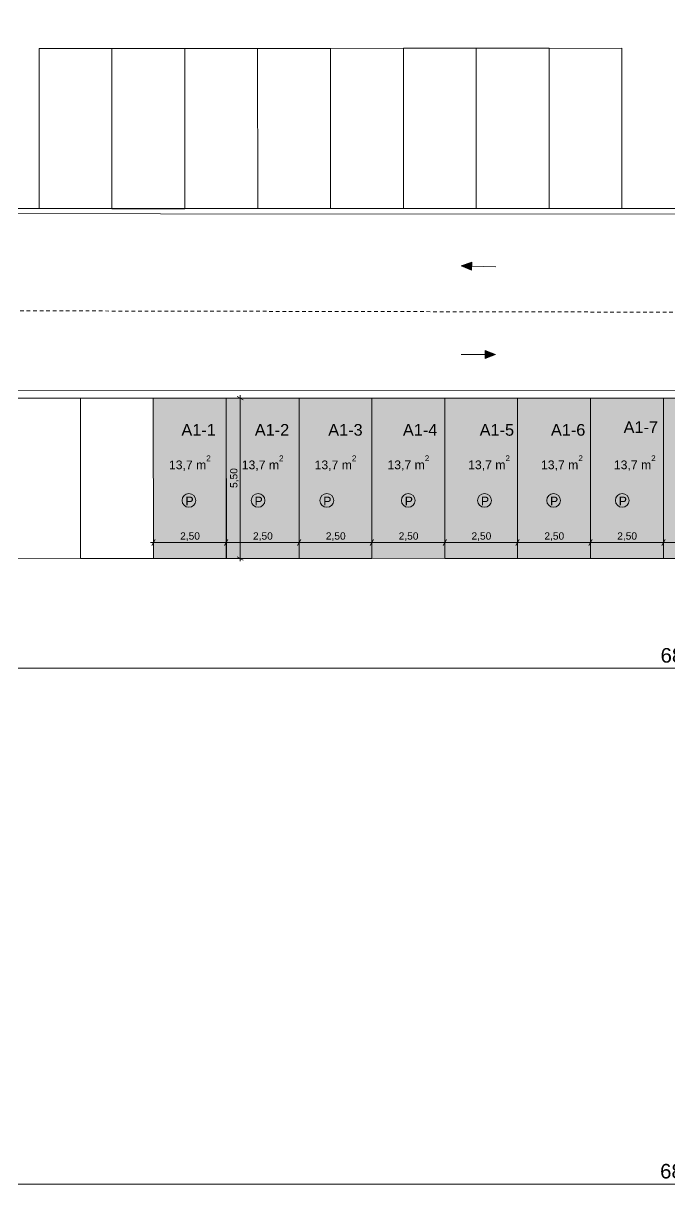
# Model space of a CAD drawing. Header units: metres. Extents: x 476297 to 476657, y 4620828 to 4621206.
# Drawn here: x 476360.85 to 476383.03, y 4620863.13 to 4620903.19 of the extents above; entities that cross this region are included whole.
import ezdxf

# ---------------------------------------------------------------- set-up
doc = ezdxf.new("R2010")
doc.units = ezdxf.units.M
doc.header["$MEASUREMENT"] = 0
doc.linetypes.add('( Hidden )', pattern=[0.1875, 0.125, -0.0625])
for name, color, linetype in [('________ ________', 7, 'Continuous'), ('New________ ________', 7, 'Continuous'), ('NewAnnotation - Text', 7, 'Continuous'), ('Newgza', 7, 'Continuous'), ('Newpiket', 7, 'Continuous'), ('Newtopo_NL (1)$0$SAVELE_CONT-MJR', 7, 'Continuous'), ('Newzoma', 7, 'Continuous'), ('zoma', 7, 'Continuous')]:
    doc.layers.add(name, color=color, linetype=linetype)
doc.styles.add('GENERATED_STYLE_1', font='arial.ttf')
doc.styles.add('GENERATED_STYLE_2', font='arial.ttf')
doc.dimstyles.new('GENERATED_STYLE__15', dxfattribs={"dimtxt": 0.5, "dimasz": 0.228, "dimexe": 0.18, "dimexo": 0.003, "dimgap": 0.09, "dimtad": 1, "dimtih": 1, "dimtoh": 1, "dimzin": 0, "dimdsep": 46, "dimtxsty": 'GENERATED_STYLE_2', "dimblk": 'ARROWHEAD_2', "dimblk1": 'ARROWHEAD_2', "dimblk2": 'ARROWHEAD_2', "dimcen": 0.09, "dimclrd": 1, "dimclre": 1, "dimclrt": 1, "dimadec": 0, "dimazin": 0, "dimtfac": 1, "dimtdec": 4, "dimtmove": 2, "dimatfit": 3, "dimfxl": 1, "dimtolj": 1, "dimtzin": 0, "dimarcsym": 0})
doc.dimstyles.new('GENERATED_STYLE__16', dxfattribs={"dimtxt": 0.25, "dimasz": 0.152, "dimexe": 0.18, "dimexo": 0.003, "dimgap": 0.09, "dimtad": 1, "dimtih": 1, "dimtoh": 1, "dimzin": 0, "dimdsep": 46, "dimtxsty": 'GENERATED_STYLE_2', "dimblk": 'ARROWHEAD_2', "dimblk1": 'ARROWHEAD_2', "dimblk2": 'ARROWHEAD_2', "dimcen": 0.09, "dimclrd": 142, "dimclre": 142, "dimclrt": 150, "dimadec": 0, "dimazin": 0, "dimtfac": 1, "dimtdec": 4, "dimtmove": 0, "dimatfit": 3, "dimfxl": 1, "dimtolj": 1, "dimtzin": 0, "dimarcsym": 0})
doc.dimstyles.new('GENERATED_STYLE__17', dxfattribs={"dimtxt": 0.25, "dimasz": 0.152, "dimexe": 0.18, "dimexo": 0.003, "dimgap": 0.09, "dimtad": 1, "dimzin": 0, "dimdsep": 46, "dimtxsty": 'GENERATED_STYLE_2', "dimblk": 'ARROWHEAD_2', "dimblk1": 'ARROWHEAD_2', "dimblk2": 'ARROWHEAD_2', "dimcen": 0.09, "dimclrd": 142, "dimclre": 142, "dimclrt": 150, "dimadec": 0, "dimazin": 0, "dimtfac": 1, "dimtdec": 4, "dimtmove": 0, "dimatfit": 3, "dimfxl": 1, "dimtolj": 1, "dimtzin": 0, "dimarcsym": 0})

# ---------------------------------------------------------------- blocks, each defined once
blk = doc.blocks.new('*D669', base_point=(476844.527, 4621385.791))
at = {"layer": 'zoma', "color": 1, "linetype": 'Continuous', "lineweight": 0, "transparency": 16777216}
for p, q in [((476322.26, 4620863.508), (476322.087, 4620863.208)), ((476322.174, 4620863.133), (476322.174, 4620863.583)), ((476390.576, 4620863.208), (476390.749, 4620863.508)), ((476390.663, 4620863.133), (476390.663, 4620863.583)), ((476322.027, 4620863.358), (476322.174, 4620863.358)), ((476322.174, 4620863.358), (476390.663, 4620863.358)), ((476390.663, 4620863.358), (476390.809, 4620863.358))]:
    blk.add_line(p, q, dxfattribs=at)
at = {"layer": 'zoma', "color": 1, "lineweight": 0, "transparency": 16777216, "insert": (476382.702, 4620863.458), "char_height": 0.5, "attachment_point": 7, "style": 'GENERATED_STYLE_2'}
blk.add_mtext('\\A1;{\\pql;\\fArial CYR|b0|i0|c204|p34;68,49}', dxfattribs=at)
blk = doc.blocks.new('ARROWHEAD_2')
at = {"color": 0, "linetype": 'Continuous', "lineweight": 0}
for p, q in [((0, 0), (-1, 0)), ((-0.38, -0.66), (0.38, 0.66))]:
    blk.add_line(p, q, dxfattribs=at)
blk = doc.blocks.new('*D670', base_point=(476844.527, 4621385.791))
at = {"layer": 'zoma', "color": 1, "linetype": 'Continuous', "lineweight": 0, "transparency": 16777216}
for p, q in [((476322.06, 4620881.058), (476322.207, 4620881.058)), ((476322.293, 4620881.208), (476322.12, 4620880.908)), ((476322.207, 4620880.833), (476322.207, 4620881.283)), ((476322.207, 4620881.058), (476390.663, 4620881.058)), ((476390.576, 4620880.908), (476390.749, 4620881.208)), ((476390.663, 4620880.833), (476390.663, 4620881.283)), ((476390.663, 4620881.058), (476390.809, 4620881.058))]:
    blk.add_line(p, q, dxfattribs=at)
at = {"layer": 'zoma', "color": 1, "lineweight": 0, "transparency": 16777216, "insert": (476382.718, 4620881.158), "char_height": 0.5, "attachment_point": 7, "style": 'GENERATED_STYLE_2'}
blk.add_mtext('\\A1;{\\pql;\\fArial CYR|b0|i0|c204|p34;68,46}', dxfattribs=at)
blk = doc.blocks.new('*D680', base_point=(476844.527, 4621385.791))
at = {"layer": 'Newzoma', "color": 142, "linetype": 'Continuous', "lineweight": 0, "transparency": 16777216}
for p, q in [((476365.376, 4620885.475), (476365.26, 4620885.275)), ((476365.318, 4620885.225), (476365.318, 4620885.525)), ((476367.873, 4620885.475), (476367.758, 4620885.275)), ((476367.815, 4620885.225), (476367.815, 4620885.525)), ((476365.22, 4620885.375), (476365.318, 4620885.375)), ((476365.318, 4620885.375), (476367.815, 4620885.375))]:
    blk.add_line(p, q, dxfattribs=at)
at = {"layer": 'Newzoma', "color": 150, "lineweight": 60, "transparency": 16777216, "insert": (476366.234, 4620885.425), "char_height": 0.25, "attachment_point": 7, "style": 'GENERATED_STYLE_2'}
blk.add_mtext('\\A1;{\\pql;\\fArial CYR|b0|i0|c204|p34;2,50}', dxfattribs=at)
blk = doc.blocks.new('*D681', base_point=(476844.527, 4621385.791))
at = {"layer": 'Newzoma', "color": 142, "linetype": 'Continuous', "lineweight": 0, "transparency": 16777216}
for p, q in [((476367.873, 4620885.475), (476367.758, 4620885.275)), ((476367.815, 4620885.225), (476367.815, 4620885.525)), ((476370.374, 4620885.475), (476370.258, 4620885.275)), ((476370.316, 4620885.225), (476370.316, 4620885.525)), ((476367.815, 4620885.375), (476370.316, 4620885.375))]:
    blk.add_line(p, q, dxfattribs=at)
at = {"layer": 'Newzoma', "color": 150, "lineweight": 60, "transparency": 16777216, "insert": (476368.733, 4620885.425), "char_height": 0.25, "attachment_point": 7, "style": 'GENERATED_STYLE_2'}
blk.add_mtext('\\A1;{\\pql;\\fArial CYR|b0|i0|c204|p34;2,50}', dxfattribs=at)
blk = doc.blocks.new('*D682', base_point=(476844.527, 4621385.791))
at = {"layer": 'Newzoma', "color": 142, "linetype": 'Continuous', "lineweight": 0, "transparency": 16777216}
for p, q in [((476370.374, 4620885.475), (476370.258, 4620885.275)), ((476370.316, 4620885.225), (476370.316, 4620885.525)), ((476372.873, 4620885.475), (476372.758, 4620885.275)), ((476372.816, 4620885.225), (476372.816, 4620885.525)), ((476370.316, 4620885.375), (476372.816, 4620885.375))]:
    blk.add_line(p, q, dxfattribs=at)
at = {"layer": 'Newzoma', "color": 150, "lineweight": 60, "transparency": 16777216, "insert": (476371.233, 4620885.425), "char_height": 0.25, "attachment_point": 7, "style": 'GENERATED_STYLE_2'}
blk.add_mtext('\\A1;{\\pql;\\fArial CYR|b0|i0|c204|p34;2,50}', dxfattribs=at)
blk = doc.blocks.new('*D683', base_point=(476844.527, 4621385.791))
at = {"layer": 'Newzoma', "color": 142, "linetype": 'Continuous', "lineweight": 0, "transparency": 16777216}
for p, q in [((476372.873, 4620885.475), (476372.758, 4620885.275)), ((476372.816, 4620885.225), (476372.816, 4620885.525)), ((476375.371, 4620885.475), (476375.256, 4620885.275)), ((476375.313, 4620885.225), (476375.313, 4620885.525)), ((476372.816, 4620885.375), (476375.313, 4620885.375))]:
    blk.add_line(p, q, dxfattribs=at)
at = {"layer": 'Newzoma', "color": 150, "lineweight": 60, "transparency": 16777216, "insert": (476373.732, 4620885.425), "char_height": 0.25, "attachment_point": 7, "style": 'GENERATED_STYLE_2'}
blk.add_mtext('\\A1;{\\pql;\\fArial CYR|b0|i0|c204|p34;2,50}', dxfattribs=at)
blk = doc.blocks.new('*D684', base_point=(476844.527, 4621385.791))
at = {"layer": 'Newzoma', "color": 142, "linetype": 'Continuous', "lineweight": 0, "transparency": 16777216}
for p, q in [((476375.371, 4620885.475), (476375.256, 4620885.275)), ((476375.313, 4620885.225), (476375.313, 4620885.525)), ((476377.871, 4620885.475), (476377.756, 4620885.275)), ((476377.813, 4620885.225), (476377.813, 4620885.525)), ((476375.313, 4620885.375), (476377.813, 4620885.375))]:
    blk.add_line(p, q, dxfattribs=at)
at = {"layer": 'Newzoma', "color": 150, "lineweight": 60, "transparency": 16777216, "insert": (476376.231, 4620885.425), "char_height": 0.25, "attachment_point": 7, "style": 'GENERATED_STYLE_2'}
blk.add_mtext('\\A1;{\\pql;\\fArial CYR|b0|i0|c204|p34;2,50}', dxfattribs=at)
blk = doc.blocks.new('*D685', base_point=(476844.527, 4621385.791))
at = {"layer": 'Newzoma', "color": 142, "linetype": 'Continuous', "lineweight": 0, "transparency": 16777216}
for p, q in [((476377.871, 4620885.475), (476377.756, 4620885.275)), ((476377.813, 4620885.225), (476377.813, 4620885.525)), ((476380.371, 4620885.475), (476380.256, 4620885.275)), ((476380.313, 4620885.225), (476380.313, 4620885.525)), ((476377.813, 4620885.375), (476380.313, 4620885.375))]:
    blk.add_line(p, q, dxfattribs=at)
at = {"layer": 'Newzoma', "color": 150, "lineweight": 60, "transparency": 16777216, "insert": (476378.731, 4620885.425), "char_height": 0.25, "attachment_point": 7, "style": 'GENERATED_STYLE_2'}
blk.add_mtext('\\A1;{\\pql;\\fArial CYR|b0|i0|c204|p34;2,50}', dxfattribs=at)
blk = doc.blocks.new('*D686', base_point=(476844.527, 4621385.791))
at = {"layer": 'Newzoma', "color": 142, "linetype": 'Continuous', "lineweight": 0, "transparency": 16777216}
for p, q in [((476380.371, 4620885.475), (476380.256, 4620885.275)), ((476380.313, 4620885.225), (476380.313, 4620885.525)), ((476382.871, 4620885.475), (476382.756, 4620885.275)), ((476382.813, 4620885.225), (476382.813, 4620885.525)), ((476380.313, 4620885.375), (476382.813, 4620885.375))]:
    blk.add_line(p, q, dxfattribs=at)
at = {"layer": 'Newzoma', "color": 150, "lineweight": 60, "transparency": 16777216, "insert": (476381.231, 4620885.425), "char_height": 0.25, "attachment_point": 7, "style": 'GENERATED_STYLE_2'}
blk.add_mtext('\\A1;{\\pql;\\fArial CYR|b0|i0|c204|p34;2,50}', dxfattribs=at)
blk = doc.blocks.new('*D687', base_point=(476844.527, 4621385.791))
at = {"layer": 'Newzoma', "color": 142, "linetype": 'Continuous', "lineweight": 0, "transparency": 16777216}
for p, q in [((476382.871, 4620885.475), (476382.756, 4620885.275)), ((476382.813, 4620885.225), (476382.813, 4620885.525)), ((476385.371, 4620885.475), (476385.256, 4620885.275)), ((476385.313, 4620885.225), (476385.313, 4620885.525)), ((476382.813, 4620885.375), (476385.313, 4620885.375))]:
    blk.add_line(p, q, dxfattribs=at)
at = {"layer": 'Newzoma', "color": 150, "lineweight": 60, "transparency": 16777216, "insert": (476383.731, 4620885.425), "char_height": 0.25, "attachment_point": 7, "style": 'GENERATED_STYLE_2'}
blk.add_mtext('\\A1;{\\pql;\\fArial CYR|b0|i0|c204|p34;2,50}', dxfattribs=at)
blk = doc.blocks.new('*D695', base_point=(476844.527, 4621385.791))
at = {"layer": 'Newzoma', "color": 142, "linetype": 'Continuous', "lineweight": 0, "transparency": 16777216}
for p, q in [((476368.445, 4620890.327), (476368.145, 4620890.327)), ((476368.395, 4620890.27), (476368.195, 4620890.385)), ((476368.295, 4620890.327), (476368.295, 4620890.425)), ((476368.295, 4620884.828), (476368.295, 4620890.327)), ((476368.445, 4620884.828), (476368.145, 4620884.828)), ((476368.195, 4620884.886), (476368.395, 4620884.77)), ((476368.295, 4620884.73), (476368.295, 4620884.828))]:
    blk.add_line(p, q, dxfattribs=at)
at = {"layer": 'Newzoma', "color": 150, "lineweight": 60, "transparency": 16777216, "insert": (476368.245, 4620887.245), "char_height": 0.25, "attachment_point": 7, "rotation": 90, "style": 'GENERATED_STYLE_2'}
blk.add_mtext('\\A1;{\\pql;\\fArial CYR|b0|i0|c204|p34;5,50}', dxfattribs=at)

msp = doc.modelspace()

# ---------------------------------------------------------------- hatches: boundary and pattern name
at = {"layer": 'New________ ________', "linetype": 'Continuous', "lineweight": 0}
for color, points in [(255, [(476375.881, 4620894.863), (476376.233, 4620894.716), (476376.241, 4620894.99)]), (255, [(476376.694, 4620891.685), (476377.051, 4620891.822), (476376.694, 4620891.959)]), (39, [(476367.819, 4620884.828), (476367.813, 4620890.328), (476365.313, 4620890.326), (476365.319, 4620884.826)]), (39, [(476370.316, 4620884.828), (476370.313, 4620890.328), (476367.813, 4620890.327), (476367.816, 4620884.827)]), (39, [(476372.816, 4620884.828), (476372.813, 4620890.328), (476370.313, 4620890.327), (476370.316, 4620884.827)]), (39, [(476375.316, 4620884.83), (476375.313, 4620890.329), (476372.813, 4620890.328), (476372.816, 4620884.828)]), (39, [(476377.813, 4620884.828), (476377.813, 4620890.328), (476375.313, 4620890.328), (476375.313, 4620884.828)]), (39, [(476380.313, 4620884.828), (476380.313, 4620890.328), (476377.813, 4620890.328), (476377.813, 4620884.828)]), (39, [(476382.813, 4620884.828), (476382.813, 4620890.328), (476380.313, 4620890.328), (476380.313, 4620884.828)]), (39, [(476385.313, 4620884.828), (476385.313, 4620890.328), (476382.813, 4620890.328), (476382.813, 4620884.828)])]:
    msp.add_hatch(color=color, dxfattribs=at).paths.add_polyline_path(points)

# ---------------------------------------------------------------- linework, layer by layer
at = {"layer": 'New________ ________', "color": 7, "linetype": 'Continuous', "lineweight": 0}
msp.add_lwpolyline([(476347.763, 4620884.461, -0.374285), (476343.297, 4620880.556), (476333.571, 4620880.513, -0.39839), (476329.963, 4620884.117, -0.287987), (476336.153, 4620890.592), (476341.998, 4620890.592), (476356.253, 4620890.592), (476419.382, 4620890.562, 0.855784), (476419.839, 4620896.615), (476347.449, 4620896.656, -0.417589), (476342.713, 4620900.023), (476342.719, 4620943.171)], format="xyb", dxfattribs=at)
at = {"layer": 'New________ ________', "color": 7, "linetype": 'Continuous', "lineweight": 0, "flags": 128}
for points in [[(476363.894, 4620896.829), (476363.893, 4620902.328), (476361.393, 4620902.328), (476361.394, 4620896.828)], [(476366.394, 4620896.827), (476366.393, 4620902.327), (476363.893, 4620902.327), (476363.894, 4620896.827)], [(476368.894, 4620896.828), (476368.893, 4620902.328), (476366.393, 4620902.328), (476366.394, 4620896.828)], [(476371.394, 4620896.829), (476371.393, 4620902.328), (476368.893, 4620902.328), (476368.894, 4620896.828)], [(476373.894, 4620896.829), (476373.893, 4620902.329), (476371.393, 4620902.328), (476371.394, 4620896.829)], [(476376.394, 4620896.83), (476376.393, 4620902.329), (476373.893, 4620902.329), (476373.894, 4620896.829)], [(476378.894, 4620896.83), (476378.893, 4620902.33), (476376.393, 4620902.329), (476376.394, 4620896.83)], [(476381.394, 4620896.829), (476381.393, 4620902.329), (476378.893, 4620902.328), (476378.894, 4620896.828)], [(476375.881, 4620894.863), (476376.233, 4620894.716), (476376.241, 4620894.99)], [(476376.694, 4620891.685), (476377.051, 4620891.822), (476376.694, 4620891.959)], [(476362.818, 4620884.83), (476362.813, 4620890.33), (476360.313, 4620890.328), (476360.318, 4620884.828)], [(476365.319, 4620884.826), (476365.313, 4620890.326), (476362.813, 4620890.323), (476362.819, 4620884.823)], [(476367.819, 4620884.828), (476367.813, 4620890.328), (476365.313, 4620890.326), (476365.319, 4620884.826)], [(476370.316, 4620884.828), (476370.313, 4620890.328), (476367.813, 4620890.327), (476367.816, 4620884.827)], [(476372.816, 4620884.828), (476372.813, 4620890.328), (476370.313, 4620890.327), (476370.316, 4620884.827)], [(476375.316, 4620884.83), (476375.313, 4620890.329), (476372.813, 4620890.328), (476372.816, 4620884.828)], [(476377.813, 4620884.828), (476377.813, 4620890.328), (476375.313, 4620890.328), (476375.313, 4620884.828)], [(476380.313, 4620884.828), (476380.313, 4620890.328), (476377.813, 4620890.328), (476377.813, 4620884.828)], [(476382.813, 4620884.828), (476382.813, 4620890.328), (476380.313, 4620890.328), (476380.313, 4620884.828)], [(476385.313, 4620884.828), (476385.313, 4620890.328), (476382.813, 4620890.328), (476382.813, 4620884.828)]]:
    msp.add_lwpolyline(points, close=True, dxfattribs=at)
at = {"layer": 'New________ ________', "color": 7, "linetype": 'Continuous', "lineweight": 0}
for points in [[(476376.241, 4620894.99), (476375.881, 4620894.863), (476376.233, 4620894.716)], [(476376.694, 4620891.685), (476377.051, 4620891.822), (476376.694, 4620891.959)]]:
    msp.add_lwpolyline(points, close=True, dxfattribs=at)
for points in [[(476377.06, 4620894.829), (476376.237, 4620894.853)], [(476375.871, 4620891.821), (476376.694, 4620891.822)]]:
    msp.add_lwpolyline(points, dxfattribs=at)
at = {"layer": 'New________ ________', "color": 7, "linetype": '( Hidden )', "lineweight": 0}
msp.add_lwpolyline([(476419.142, 4620893.201), (476347.851, 4620893.349)], dxfattribs=at)
at = {"layer": 'Newgza', "color": 7, "linetype": 'Continuous', "lineweight": 0, "flags": 128}
msp.add_lwpolyline([(476342.002, 4620890.328), (476419.391, 4620890.328, 0.925617), (476419.391, 4620896.828), (476347.447, 4620896.828, -0.417677)], format="xyb", dxfattribs=at)
at = {"layer": 'Newtopo_NL (1)$0$SAVELE_CONT-MJR', "color": 7, "linetype": 'Continuous', "lineweight": 0}
for centre in [(476366.537, 4620886.819), (476368.908, 4620886.819), (476371.266, 4620886.819), (476374.062, 4620886.819), (476376.676, 4620886.819), (476379.047, 4620886.819), (476381.405, 4620886.819)]:
    msp.add_circle(centre, 0.236, dxfattribs=at)

# ---------------------------------------------------------------- texts
at = {"layer": '________ ________', "color": 7, "lineweight": 0, "char_height": 0.3, "attachment_point": 7, "style": 'GENERATED_STYLE_1'}
for insert in [(476365.849, 4620887.83), (476368.347, 4620887.83), (476370.847, 4620887.83), (476373.347, 4620887.832), (476376.115, 4620887.832), (476378.615, 4620887.832), (476381.115, 4620887.832)]:
    msp.add_mtext('{\\fArial|b0|i0|c0|p34;13,7 m{\\H0.66x;\\S2^  ;}}', dxfattribs=dict(at, insert=insert))
at = {"layer": 'NewAnnotation - Text', "color": 7, "linetype": 'Continuous', "lineweight": 0, "char_height": 0.3, "attachment_point": 2, "style": 'GENERATED_STYLE_1'}
for insert in [(476366.557, 4620886.945), (476368.928, 4620886.945), (476371.286, 4620886.945), (476374.082, 4620886.945), (476376.696, 4620886.945), (476379.067, 4620886.945), (476381.425, 4620886.945)]:
    msp.add_mtext('\\A1;{\\pqc;\\fArial|b0|i0|c0|p34;P}', dxfattribs=dict(at, insert=insert))
at = {"layer": 'Newpiket', "color": 1, "linetype": 'Continuous', "lineweight": 0, "char_height": 0.4, "attachment_point": 1, "style": 'GENERATED_STYLE_1'}
for s, insert in [('\\A1;{\\pql;\\fArial|b0|i0|c0|p34;A1\\fArial|b0|i0|c0|p34;-1}', (476366.277, 4620889.438)), ('\\A1;{\\pql;\\fArial|b0|i0|c0|p34;A\\fArial|b0|i0|c0|p34;1\\fArial|b0|i0|c0|p34;-2}', (476368.796, 4620889.438)), ('\\A1;{\\pql;\\fArial|b0|i0|c0|p34;A\\fArial|b0|i0|c0|p34;1\\fArial|b0|i0|c0|p34;-3}', (476371.315, 4620889.438)), ('\\A1;{\\pql;\\fArial|b0|i0|c0|p34;A\\fArial|b0|i0|c0|p34;1\\fArial|b0|i0|c0|p34;-4}', (476373.877, 4620889.437)), ('\\A1;{\\pql;\\fArial|b0|i0|c0|p34;A\\fArial|b0|i0|c0|p34;1\\fArial|b0|i0|c0|p34;-5}', (476376.511, 4620889.437)), ('\\A1;{\\pql;\\fArial|b0|i0|c0|p34;A\\fArial|b0|i0|c0|p34;1\\fArial|b0|i0|c0|p34;-6}', (476378.956, 4620889.437)), ('\\A1;{\\pql;\\fArial|b0|i0|c0|p34;A\\fArial|b0|i0|c0|p34;1\\fArial|b0|i0|c0|p34;-7}', (476381.45, 4620889.53))]:
    msp.add_mtext(s, dxfattribs=dict(at, insert=insert))

# ---------------------------------------------------------------- dimensions: what is measured, and where the dimension line sits
at = {"layer": 'Newzoma', "color": 142, "linetype": 'Continuous', "lineweight": 0}
dim = msp.add_linear_dim(base=(476368.295, 4620890.327), p1=(476419.974, 4620884.828), p2=(476419.806, 4620890.327), angle=90, dimstyle='GENERATED_STYLE__17', dxfattribs=at)
dim.commit()
dim.dimension.update_dxf_attribs({"geometry": '*D695', "text_midpoint": (476368.12, 4620887.57), "dimtype": 160, "text_rotation": 90})
for base, p1, p2, picture, middle in [((476367.815, 4620885.375), (476365.318, 4620885.637), (476367.815, 4620885.218), '*D680', (476366.559, 4620885.55)), ((476370.316, 4620885.375), (476367.815, 4620885.218), (476370.316, 4620885.244), '*D681', (476369.058, 4620885.55)), ((476372.816, 4620885.375), (476370.316, 4620885.244), (476372.816, 4620885.427), '*D682', (476371.558, 4620885.55)), ((476375.313, 4620885.375), (476372.816, 4620885.427), (476375.313, 4620885.768), '*D683', (476374.057, 4620885.55)), ((476377.813, 4620885.375), (476375.313, 4620885.768), (476377.813, 4620885.768), '*D684', (476376.555, 4620885.55)), ((476380.313, 4620885.375), (476377.813, 4620885.768), (476380.313, 4620884.828), '*D685', (476379.055, 4620885.55)), ((476382.813, 4620885.375), (476380.313, 4620884.828), (476382.813, 4620884.828), '*D686', (476381.555, 4620885.55)), ((476385.313, 4620885.375), (476382.813, 4620884.828), (476385.313, 4620884.828), '*D687', (476384.055, 4620885.55))]:
    dim = msp.add_linear_dim(base=base, p1=p1, p2=p2, dimstyle='GENERATED_STYLE__16', dxfattribs=at)
    dim.commit()
    dim.dimension.update_dxf_attribs({"geometry": picture, "text_midpoint": middle, "dimtype": 160})
at = {"layer": 'zoma', "color": 1, "linetype": 'Continuous', "lineweight": 0}
for base, p1, p2, picture, middle in [((476390.663, 4620881.058), (476322.207, 4620881.058), (476390.663, 4620881.058), '*D670', (476383.558, 4620881.408)), ((476390.663, 4620863.358), (476322.174, 4620863.358), (476390.663, 4620863.358), '*D669', (476383.542, 4620863.708))]:
    dim = msp.add_linear_dim(base=base, p1=p1, p2=p2, dimstyle='GENERATED_STYLE__15', dxfattribs=at)
    dim.commit()
    dim.dimension.update_dxf_attribs({"geometry": picture, "text_midpoint": middle, "dimtype": 160})

doc.saveas('drawing.dxf')
